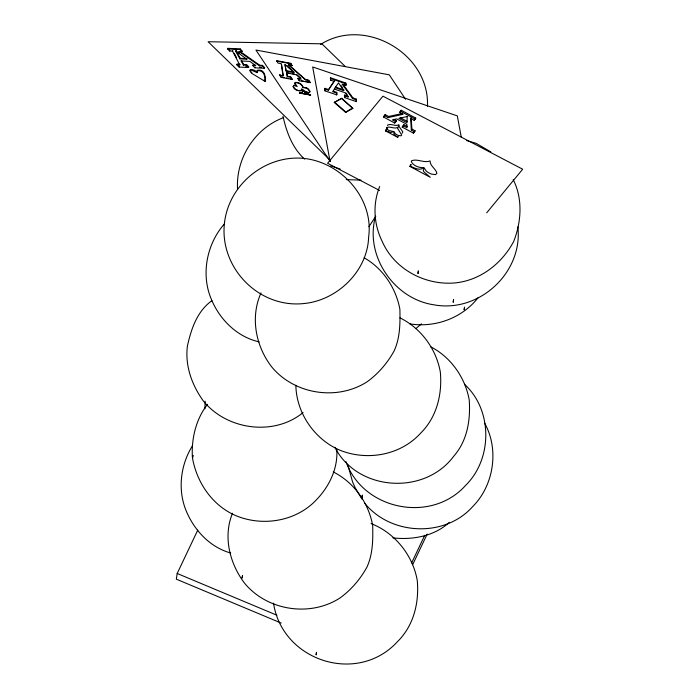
<?xml version="1.0" encoding="UTF-8"?>
<svg xmlns="http://www.w3.org/2000/svg" width="699" height="699" viewBox="0 0 699 699"><rect width="100%" height="100%" fill="white"/><g stroke="black" fill="none" stroke-linecap="round" stroke-linejoin="round"><path stroke-width="1.05" d="M237.555 189.272C235.668 158.656 254.637 128.371 283.584 117.615M295.86 385.219C296.297 412.794 314.323 439.243 339.714 450.121C366.949 461.218 400.44 455.372 420.501 433.301C436.788 417.312 442.353 394.306 440.335 372.104C436.307 349.089 421.025 328.119 399.933 317.87M336.787 449.649C338.001 468.12 329.631 485.796 317.128 499.042C297.075 521.113 263.575 526.95 236.341 515.853C212.452 505.84 196.681 482.598 192.4 457.496C191.299 438.841 195.869 419.304 207.454 404.389M427.447 106.3C429.911 54.041 365.096 16.06 320.631 44.413M204.947 408.801L205.13 401.2M517.845 226.887C523.21 272.523 479.042 313.301 433.861 304.808C393.86 299.006 364.328 255.275 375.573 216.227M303.899 90.608L301.977 89.227L303.742 90.949L307.612 92.591A3.617 1.415 25.4 0 0 309.264 92.521A4.989 1.957 25.4 0 0 309.762 91.569L308.373 89.524A4.841 1.896 25.4 0 0 306.372 88.144L302.597 87.515L302.65 86.737C301.409 84.125 298.106 82.36 295.249 82.779A4.771 1.87 25.4 0 0 294.742 83.688L297.224 86.51L294.235 85.575L293.187 86.361M302.597 87.515L302.807 86.396C301.566 83.784 298.263 82.019 295.415 82.438A4.771 1.87 25.4 0 0 294.899 83.347L296 85.051M197.773 530.104L177.188 573.477L176.331 579.165L281.112 623.036M302.003 89.612L301.68 89.166L301.356 90.354L299.932 91.053L296.586 90.18A4.954 1.94 25.4 0 1 294.445 88.747L293.03 86.702L293.938 85.269A2.726 1.066 25.4 0 1 295.948 85.584M301.68 89.166L300.954 90.52L298.281 90.451M387.587 125.488L387.744 124.911C391.239 123.452 395.25 126.502 398.858 124.999L399.155 126.685L402.86 131.866L402.1 133.238M385.507 130.879L387.028 128.153L385.507 130.879L397.74 137.406L393.904 134.138L394.079 131.77L395.127 133.457A4.054 1.59 25.4 0 0 398.456 135.484L400.868 135.824L401.733 135.047L397.644 128.406L398.858 124.999M261.007 292.872C250.181 317.206 255.563 345.734 271.465 366.599C294.087 394.437 337.163 401.182 367.263 381.698C378.482 373.502 387.421 363.034 394.14 350.898C400.134 337.739 400.186 323.532 399.898 309.377C396.106 288.224 382.956 268.407 364.135 257.791M232.531 513.223C222.885 536.491 229.622 563.167 244.266 582.844C266.887 610.681 309.963 617.427 340.063 597.942C351.282 589.746 360.221 579.279 366.94 567.142C372.934 553.984 372.986 539.777 372.698 525.622C368.705 503 353.895 482.205 333.222 471.921M379.688 186.502C372.471 204.23 373.816 224.597 382.309 241.644C394.288 268.94 424.241 284.991 453.537 283.043C479.435 281.12 501.69 264.012 513.678 241.496C521.367 222.046 522.939 198.586 513.197 179.617M239.722 64.893L240.002 64.299L237.083 64.159L236.795 64.754L239.722 64.893L232.549 51.158L229.63 51.018L227.594 48.93L227.883 48.336L240.22 48.93L242.256 51.01L241.976 51.612L238.962 51.464L259.478 65.846L262.177 65.977L264.432 68.284L264.72 67.681L262.457 65.374L259.757 65.243L240.133 51.49M229.63 51.018L229.919 50.415L227.883 48.336M232.549 51.158L232.837 50.555M235.712 51.307L236.323 50.721L235.712 51.307L239.923 58.865L246.808 59.197L247.088 58.594L240.203 58.262L235.991 50.712M227.594 48.93L239.94 49.524L240.22 48.93M239.923 58.865L240.203 58.262M243.374 65.068L241.138 60.979L241.417 60.385L243.663 64.474L243.374 65.068L246.31 65.217L248.573 67.523L248.853 66.921L246.598 64.614L243.663 64.474M236.795 64.754L239.058 67.06L239.338 66.466L237.083 64.159M246.31 65.217L246.598 64.614M264.432 68.284L254.978 67.829L252.715 65.523L253.003 64.92L255.004 65.016M254.978 67.829L255.257 67.226M259.478 65.846L259.757 65.243M257.049 72.644L257.162 70.468L257.765 70.136C264.851 69.367 265.201 76.104 265.576 80.944L265.297 81.547L251.649 73.29L249.796 70.634A4.002 1.564 25.4 0 1 251.439 70.145L257.049 72.644L256.699 71.7L257.485 70.73C264.563 69.97 264.921 76.707 265.297 81.547M262.177 65.977L262.457 65.374M283.051 75.798L279.722 75.177L283.051 75.798L281.243 63.679L277.922 63.059L276.708 60.717L290.732 63.321L291.955 65.662L288.521 65.024L292.112 65.322M290.653 73.343L286.704 72.6L287.368 76.226L290.697 76.846L292.068 79.406L281.251 77.397L279.888 74.837M286.136 71.053L284.825 64.343L293.964 72.513L286.136 71.053L285.175 64.963M291.955 65.662L290.732 63.321M292.068 79.406L290.539 77.187L287.202 76.567L286.704 72.6M288.678 64.684L305.664 79.634L308.731 80.202L310.26 82.421L299.347 80.761L297.818 78.541L300.544 78.681M299.347 80.761L297.984 78.201M310.094 82.762L308.574 80.542L305.664 79.634M301.977 89.227L305.507 92.652L310.627 95.038L299.452 93.054L302.527 92.163M299.574 93.36L299.618 92.714M310.461 95.379L310.304 94.697M324.677 88.956L324.974 88.327L328.582 89.568L334.506 80.752L328.285 90.197L324.677 88.956L325.035 90.861L336.778 94.898L336.717 92.364L333.091 91.123M334.209 81.381L330.61 80.14L330.575 77.799L345.813 83.032L345.839 85.383L342.117 84.098L352.663 98.576L356.001 99.73L356.359 101.635L344.686 97.615L344.616 95.081L348.329 96.357L348.032 96.986L344.319 95.711M325.035 90.861L324.974 88.327M330.61 80.14L330.575 77.799M328.285 90.197L328.582 89.568M335.188 87.672L335.485 87.052L343.987 89.979L343.69 90.599L335.188 87.672L338.508 82.858L343.69 90.599M336.778 94.898L336.717 92.364M334.271 102.491L341.759 98.279L352.873 108.397L345.577 112.364L334.271 102.491L341.759 98.279M345.839 85.383L345.813 83.032M344.686 97.615L344.616 95.081M345.577 112.364L351.081 108.869M352.663 98.576L352.96 97.956L343.034 84.326M356.001 99.73L356.298 99.101L352.96 97.956M356.359 101.635L356.298 99.101M393.782 119.276L396.377 120.682L394.664 123.024L383.445 116.969L385.166 114.627L388.609 116.488L402.598 113.43M383.445 116.969L385.166 114.627M384.633 115.746L388.076 117.598L388.609 116.488M388.076 117.598L403.07 114.33L399.627 112.469L401.226 110.25L415.774 118.096L414.175 120.324L410.619 118.402L411.362 130.171L414.542 131.884L415.075 130.774L411.894 129.053L411.152 117.283M394.664 123.024L396.377 120.682M399.627 112.469L401.226 110.25M414.542 131.884L413.362 133.116L402.213 127.096L403.926 124.754L407.465 126.659M397.74 137.406L398.631 135.431M402.213 127.096L403.926 124.754M414.175 120.324L415.774 118.096M411.362 130.171L411.894 129.053M413.362 133.116L415.075 130.774M409.894 166.414L410.374 166.179C414.28 167.943 419.881 171.133 423.708 167.638C419.077 167.874 413.598 166.004 411.309 161.74L411.571 160.779C417.39 158.35 424.075 163.426 430.095 160.919C429.885 166.074 435.923 168.651 436.927 173.352L435.486 174.645L431.466 174.077A6.763 2.647 25.4 0 1 425.927 170.705L424.171 167.882L423.262 170.486L423.882 171.84L430.269 177.293L409.894 166.414L410.706 164.684M410.374 166.179L411.195 164.457M411.641 562.913L424.739 535.312M412.663 564.67L427.159 534.106M368.889 226.729L375.73 216.358M192.4 445.866C180.77 464.512 177.59 488.802 185.646 509.501C193.518 529.545 209.525 547.142 230.679 553.005M486.679 212.846L522.669 169.219L382.938 96.174L327.586 163.278L379.618 190.486M478.046 297.765C462.083 318.132 435.302 327.883 409.885 323.899M224.554 223.732C207.122 243.383 200.901 273.204 210.766 297.879C219.014 318.954 236.708 336.848 259.163 341.881M211.937 300.675C197.118 311.169 191.185 328.993 187.419 345.979C184.859 365.673 191.91 385.07 203.304 400.929C226.773 429.981 273.947 436.534 303.104 412.559M449.256 522.415C434.28 536.185 412.602 540.17 392.873 537.854M415.8 328.661L421.445 323.847M397.626 127.585C394.018 129.088 390.007 126.038 386.512 127.498L386.765 128.852L388.845 130.477L393.799 131.622L390.758 132.522L385.796 130.739M302.763 87.174L306.538 87.803A4.841 1.896 25.4 0 1 308.53 89.184L309.919 91.228A4.989 1.957 25.4 0 1 309.421 92.181A3.617 1.415 25.4 0 1 308.442 92.338M299.452 93.054L302.37 92.504L302.536 90.599M346.267 179.599L360.981 180.141M241.138 60.979L249.831 61.398L255.72 65.662L252.715 65.523M245.681 66.772L247.796 66.868M259.46 67.427L261.566 67.532M239.058 67.06L248.573 67.523M276.542 61.058L290.574 63.661M286.293 70.713L294.122 72.172L286.957 65.54M292.636 73.71L294.611 74.077M286.538 72.941L296.428 74.784L301.234 79.179L297.818 78.541M282.396 77.24L284.362 77.606M286.328 77.973L288.294 78.34M290.26 78.699L292.226 79.066M301.461 80.787L303.418 81.145M305.376 81.512L310.26 82.421M299.74 93.019L310.627 95.038M306.913 92.032L307.77 92.251M371.073 523.568C394.9 532.83 412.934 555.338 417.259 580.502C419.278 602.713 413.712 625.719 397.425 641.708C357.442 685.317 282.221 661.062 273.51 603.132M466.792 140.604L476.115 143.33L490.864 151.901M310.138 95.038L305.349 92.993L301.819 89.568M330.889 165.908L340.186 169.053M330.278 78.419L345.516 83.662M344.275 84.116L346.136 84.754M336.42 92.993L332.794 91.744L334.716 88.458L334.419 89.079L345.157 92.775L348.032 96.986M177.188 573.477L276.926 615.234M296.752 89.839L297.521 90.188M304.895 91.176L305.926 91.656M400.702 111.368L415.25 119.214M400.317 117.677L407.534 121.574M395.844 121.792L392.384 119.931L396.709 118.882L406.967 124.413L406.932 127.777L403.393 125.872M430.68 346.791C450.916 357.128 465.281 377.731 469.23 399.968C470.619 419.889 467.386 440.685 453.773 456.176C424.45 495.792 357.355 491.345 334.795 447.211M257.337 72.049L254.681 70.416A4.264 1.669 25.4 0 0 251.727 69.55A4.002 1.564 25.4 0 0 250.085 70.04L250.705 71.621M237.983 51.936L239.635 53.15M236.035 51.324L246.808 59.197M264.178 79.904L265.576 80.944M352.873 108.397L341.61 98.576M251.264 72.163L251.928 72.696M334.419 102.185L340.16 106.964M288.521 65.024L305.498 79.974M340.841 107.576L345.717 112.058M296.586 74.444L300.596 78.105M304.607 159.127C292.435 148.136 286.415 131.945 283.016 116.27M464.494 384.275C492.734 410.007 492.646 458.762 465.656 485.368C431.3 523.743 363.165 510.174 345.97 461.637M364.852 503.385C390.968 535.513 444.905 537.811 472.673 506.618C493.905 485.333 499.296 449.509 484.678 423.262M345.254 66.501L321.889 43.819L208.11 41.73L329.631 159.687M239.94 49.524L241.976 51.612M301.514 89.507L302.553 91.814M279.722 75.177L281.251 77.397M346.022 92.993L347.176 94.671M341.112 85.671L342.833 88.257M405.569 99.258L389.291 74.837L255.921 50.04L330.085 161.294M361.899 499.007L355.354 488.12L352.593 482.013L347.936 465.053M293.344 86.816L294.611 88.406A4.954 1.94 25.4 0 0 295.974 89.402M234.27 53.307L236.655 57.886M461.244 137.161L457.321 115.885L312.68 66.964L330.111 161.652M281.548 64.343L283.209 75.457M224.554 222.326C218.901 266.948 258.149 308.11 303.314 303.602C336.909 300.71 367.464 271.404 368.618 237.241C374.673 194.2 333.563 154.095 290.889 158.376C257.354 161.583 228.669 188.721 224.554 222.326M407.176 116.55L407.001 122.692L398.884 118.306L407.176 116.55M464.529 307.245L464.162 309.666L464.529 307.245M453.564 299.749L453.205 302.16L453.564 299.749M316.498 652.342L316.131 654.762L316.498 652.342M418.343 271.046L417.985 273.458L418.343 271.046M242.518 575.46L242.151 577.881L242.518 575.46M362.327 495.25L361.96 497.671L362.327 495.25M192.907 455.416L192.54 457.836L192.907 455.416"/></g></svg>
